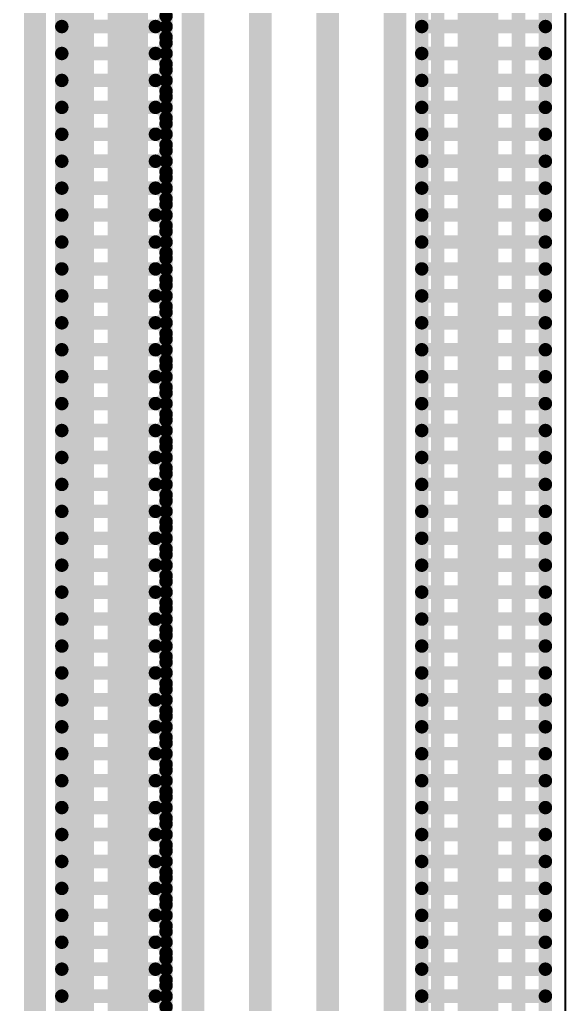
# Model space of a CAD drawing. Header units: millimetres. Extents: x 2260 to 2572, y -21 to 200.
# Drawn here: x 2312.02 to 2318.2, y 94.73 to 105.88 of the extents above; entities that cross this region are included whole.
import ezdxf

# ---------------------------------------------------------------- set-up
doc = ezdxf.new("R2010")
doc.units = ezdxf.units.MM
doc.layers.get('0').update_dxf_attribs({"lineweight": 18})
doc.layers.add('01', color=1, linetype='Continuous', lineweight=18)

# ---------------------------------------------------------------- blocks, each defined once
blk = doc.blocks.new('PAD_R1')
blk.add_lwpolyline([(0.25, 0, 0.5, 0.5, 1), (-0.25, 0, 0.5, 0.5, 1)], format="xyseb", close=True)

msp = doc.modelspace()

# ---------------------------------------------------------------- linework, layer by layer
at = {"layer": '01'}
msp.add_lwpolyline([(2318.191, 62.078, 0.02, 0.02, -0.414219), (2317.891, 61.778, 0.02, 0.02, 0), (2292.992, 61.778, 0.02, 0.02, -0.414219), (2292.692, 62.078, 0.02, 0.02, 0), (2292.692, 141.44, 0.02, 0.02, -0.414219), (2292.992, 141.74, 0.02, 0.02, 0), (2317.891, 141.74, 0.02, 0.02, -0.414219), (2318.191, 141.44, 0.02, 0.02, 0)], format="xyseb", close=True, dxfattribs=at)
for points in [[(2312.191, 139.841, 0.25, 0.25, 0), (2312.191, 63.641, 0.25, 0.25, 0)], [(2312.692, 139.841, 0.25, 0.25, 0), (2312.692, 63.641, 0.25, 0.25, 0)], [(2313.191, 139.841, 0.25, 0.25, 0), (2313.191, 63.641, 0.25, 0.25, 0)], [(2312.493, 137.241, 0.152, 0.152, 0), (2312.493, 66.241, 0.152, 0.152, 0)], [(2312.783, 137.241, 0.152, 0.152, 0), (2312.783, 66.241, 0.152, 0.152, 0)], [(2313.088, 137.241, 0.152, 0.152, 0), (2313.088, 66.241, 0.152, 0.152, 0)], [(2313.392, 137.241, 0.152, 0.152, 0), (2313.392, 66.241, 0.152, 0.152, 0)], [(2317.66, 137.241, 0.152, 0.152, 0), (2317.66, 66.241, 0.152, 0.152, 0)], [(2317.964, 137.241, 0.152, 0.152, 0), (2317.964, 66.241, 0.152, 0.152, 0)], [(2317.965, 137.241, 0.152, 0.152, 0), (2317.965, 66.241, 0.152, 0.152, 0)], [(2313.673, 66.321, 0.152, 0.152, 0), (2313.673, 137.077, 0.152, 0.152, 0)], [(2313.977, 136.952, 0.254, 0.254, 0), (2313.977, 66.24, 0.254, 0.254, 0)], [(2317.355, 137.026, 0.152, 0.152, 0), (2317.355, 66.241, 0.152, 0.152, 0)], [(2314.739, 66.478, 0.254, 0.254, 0), (2314.739, 136.714, 0.254, 0.254, 0)], [(2317.05, 136.721, 0.152, 0.152, 0), (2317.05, 66.47, 0.152, 0.152, 0)], [(2315.501, 66.716, 0.254, 0.254, 0), (2315.501, 136.476, 0.254, 0.254, 0)], [(2316.745, 136.416, 0.152, 0.152, 0), (2316.745, 66.775, 0.152, 0.152, 0)], [(2316.263, 66.953, 0.254, 0.254, 0), (2316.263, 136.238, 0.254, 0.254, 0)], [(2316.566, 136.237, 0.152, 0.152, 0), (2316.566, 66.954, 0.152, 0.152, 0)], [(2317.238, 135.91, 0.254, 0.254, 0), (2317.238, 67.37, 0.254, 0.254, 0)], [(2313.673, 105.92, 0.152, 0.152, -0.41423), (2313.553, 105.8, 0.152, 0.152, 0)], [(2312.493, 105.8, 0.152, 0.152, 0), (2313.673, 105.8, 0.152, 0.152, 0)], [(2313.673, 105.68, 0.152, 0.152, 0.41423), (2313.553, 105.8, 0.152, 0.152, 0)], [(2316.566, 105.8, 0.152, 0.152, 0), (2317.965, 105.8, 0.152, 0.152, 0)], [(2313.673, 105.615, 0.152, 0.152, -0.41423), (2313.553, 105.495, 0.152, 0.152, 0)], [(2312.493, 105.495, 0.152, 0.152, 0), (2313.673, 105.495, 0.152, 0.152, 0)], [(2313.673, 105.375, 0.152, 0.152, 0.41423), (2313.553, 105.495, 0.152, 0.152, 0)], [(2316.566, 105.495, 0.152, 0.152, 0), (2317.965, 105.495, 0.152, 0.152, 0)], [(2313.673, 105.31, 0.152, 0.152, -0.41423), (2313.553, 105.19, 0.152, 0.152, 0)], [(2312.493, 105.19, 0.152, 0.152, 0), (2313.673, 105.19, 0.152, 0.152, 0)], [(2313.673, 105.07, 0.152, 0.152, 0.41423), (2313.553, 105.19, 0.152, 0.152, 0)], [(2316.566, 105.19, 0.152, 0.152, 0), (2317.965, 105.19, 0.152, 0.152, 0)], [(2313.673, 105.005, 0.152, 0.152, -0.41423), (2313.553, 104.885, 0.152, 0.152, 0)], [(2312.493, 104.885, 0.152, 0.152, 0), (2313.673, 104.885, 0.152, 0.152, 0)], [(2313.673, 104.765, 0.152, 0.152, 0.41423), (2313.553, 104.885, 0.152, 0.152, 0)], [(2316.566, 104.885, 0.152, 0.152, 0), (2317.965, 104.885, 0.152, 0.152, 0)], [(2313.673, 104.701, 0.152, 0.152, -0.41423), (2313.553, 104.581, 0.152, 0.152, 0)], [(2312.493, 104.581, 0.152, 0.152, 0), (2313.673, 104.581, 0.152, 0.152, 0)], [(2313.673, 104.461, 0.152, 0.152, 0.41423), (2313.553, 104.581, 0.152, 0.152, 0)], [(2316.566, 104.581, 0.152, 0.152, 0), (2317.965, 104.581, 0.152, 0.152, 0)], [(2313.673, 104.396, 0.152, 0.152, -0.41423), (2313.553, 104.276, 0.152, 0.152, 0)], [(2312.493, 104.276, 0.152, 0.152, 0), (2313.673, 104.276, 0.152, 0.152, 0)], [(2313.673, 104.156, 0.152, 0.152, 0.41423), (2313.553, 104.276, 0.152, 0.152, 0)], [(2316.566, 104.276, 0.152, 0.152, 0), (2317.965, 104.276, 0.152, 0.152, 0)], [(2313.673, 104.091, 0.152, 0.152, -0.41423), (2313.553, 103.971, 0.152, 0.152, 0)], [(2312.493, 103.971, 0.152, 0.152, 0), (2313.673, 103.971, 0.152, 0.152, 0)], [(2313.673, 103.851, 0.152, 0.152, 0.41423), (2313.553, 103.971, 0.152, 0.152, 0)], [(2316.566, 103.971, 0.152, 0.152, 0), (2317.965, 103.971, 0.152, 0.152, 0)], [(2313.673, 103.786, 0.152, 0.152, -0.41423), (2313.553, 103.666, 0.152, 0.152, 0)], [(2312.493, 103.666, 0.152, 0.152, 0), (2313.673, 103.666, 0.152, 0.152, 0)], [(2313.673, 103.546, 0.152, 0.152, 0.41423), (2313.553, 103.666, 0.152, 0.152, 0)], [(2316.566, 103.666, 0.152, 0.152, 0), (2317.965, 103.666, 0.152, 0.152, 0)], [(2313.673, 103.481, 0.152, 0.152, -0.41423), (2313.553, 103.361, 0.152, 0.152, 0)], [(2312.493, 103.361, 0.152, 0.152, 0), (2313.673, 103.361, 0.152, 0.152, 0)], [(2313.673, 103.241, 0.152, 0.152, 0.41423), (2313.553, 103.361, 0.152, 0.152, 0)], [(2316.566, 103.361, 0.152, 0.152, 0), (2317.965, 103.361, 0.152, 0.152, 0)], [(2313.673, 103.177, 0.152, 0.152, -0.41423), (2313.553, 103.057, 0.152, 0.152, 0)], [(2312.493, 103.057, 0.152, 0.152, 0), (2313.673, 103.057, 0.152, 0.152, 0)], [(2313.673, 102.937, 0.152, 0.152, 0.41423), (2313.553, 103.057, 0.152, 0.152, 0)], [(2316.566, 103.057, 0.152, 0.152, 0), (2317.965, 103.057, 0.152, 0.152, 0)], [(2313.673, 102.872, 0.152, 0.152, -0.41423), (2313.553, 102.752, 0.152, 0.152, 0)], [(2312.493, 102.752, 0.152, 0.152, 0), (2313.673, 102.752, 0.152, 0.152, 0)], [(2313.673, 102.632, 0.152, 0.152, 0.41423), (2313.553, 102.752, 0.152, 0.152, 0)], [(2316.566, 102.752, 0.152, 0.152, 0), (2317.965, 102.752, 0.152, 0.152, 0)], [(2313.673, 102.567, 0.152, 0.152, -0.41423), (2313.553, 102.447, 0.152, 0.152, 0)], [(2312.493, 102.447, 0.152, 0.152, 0), (2313.673, 102.447, 0.152, 0.152, 0)], [(2313.673, 102.327, 0.152, 0.152, 0.41423), (2313.553, 102.447, 0.152, 0.152, 0)], [(2316.566, 102.447, 0.152, 0.152, 0), (2317.965, 102.447, 0.152, 0.152, 0)], [(2313.673, 102.262, 0.152, 0.152, -0.41423), (2313.553, 102.142, 0.152, 0.152, 0)], [(2312.493, 102.142, 0.152, 0.152, 0), (2313.673, 102.142, 0.152, 0.152, 0)], [(2313.673, 102.022, 0.152, 0.152, 0.41423), (2313.553, 102.142, 0.152, 0.152, 0)], [(2316.566, 102.142, 0.152, 0.152, 0), (2317.965, 102.142, 0.152, 0.152, 0)], [(2313.673, 101.957, 0.152, 0.152, -0.41423), (2313.553, 101.837, 0.152, 0.152, 0)], [(2312.493, 101.837, 0.152, 0.152, 0), (2313.673, 101.837, 0.152, 0.152, 0)], [(2313.673, 101.717, 0.152, 0.152, 0.41423), (2313.553, 101.837, 0.152, 0.152, 0)], [(2316.566, 101.837, 0.152, 0.152, 0), (2317.965, 101.837, 0.152, 0.152, 0)], [(2313.673, 101.653, 0.152, 0.152, -0.41423), (2313.553, 101.533, 0.152, 0.152, 0)], [(2312.493, 101.533, 0.152, 0.152, 0), (2313.673, 101.533, 0.152, 0.152, 0)], [(2313.673, 101.413, 0.152, 0.152, 0.41423), (2313.553, 101.533, 0.152, 0.152, 0)], [(2316.566, 101.533, 0.152, 0.152, 0), (2317.965, 101.533, 0.152, 0.152, 0)], [(2313.673, 101.348, 0.152, 0.152, -0.41423), (2313.553, 101.228, 0.152, 0.152, 0)], [(2312.493, 101.228, 0.152, 0.152, 0), (2313.673, 101.228, 0.152, 0.152, 0)], [(2313.673, 101.108, 0.152, 0.152, 0.41423), (2313.553, 101.228, 0.152, 0.152, 0)], [(2316.566, 101.228, 0.152, 0.152, 0), (2317.965, 101.228, 0.152, 0.152, 0)], [(2313.673, 101.043, 0.152, 0.152, -0.41423), (2313.553, 100.923, 0.152, 0.152, 0)], [(2312.493, 100.923, 0.152, 0.152, 0), (2313.673, 100.923, 0.152, 0.152, 0)], [(2313.673, 100.803, 0.152, 0.152, 0.41423), (2313.553, 100.923, 0.152, 0.152, 0)], [(2316.566, 100.923, 0.152, 0.152, 0), (2317.965, 100.923, 0.152, 0.152, 0)], [(2313.673, 100.738, 0.152, 0.152, -0.41423), (2313.553, 100.618, 0.152, 0.152, 0)], [(2312.493, 100.618, 0.152, 0.152, 0), (2313.673, 100.618, 0.152, 0.152, 0)], [(2313.673, 100.498, 0.152, 0.152, 0.41423), (2313.553, 100.618, 0.152, 0.152, 0)], [(2316.566, 100.618, 0.152, 0.152, 0), (2317.965, 100.618, 0.152, 0.152, 0)], [(2313.673, 100.433, 0.152, 0.152, -0.41423), (2313.553, 100.313, 0.152, 0.152, 0)], [(2312.493, 100.313, 0.152, 0.152, 0), (2313.673, 100.313, 0.152, 0.152, 0)], [(2313.673, 100.193, 0.152, 0.152, 0.41423), (2313.553, 100.313, 0.152, 0.152, 0)], [(2316.566, 100.313, 0.152, 0.152, 0), (2317.965, 100.313, 0.152, 0.152, 0)], [(2313.673, 100.129, 0.152, 0.152, -0.41423), (2313.553, 100.009, 0.152, 0.152, 0)], [(2312.493, 100.009, 0.152, 0.152, 0), (2313.673, 100.009, 0.152, 0.152, 0)], [(2313.673, 99.889, 0.152, 0.152, 0.41423), (2313.553, 100.009, 0.152, 0.152, 0)], [(2316.566, 100.009, 0.152, 0.152, 0), (2317.965, 100.009, 0.152, 0.152, 0)], [(2313.673, 99.824, 0.152, 0.152, -0.41423), (2313.553, 99.704, 0.152, 0.152, 0)], [(2312.493, 99.704, 0.152, 0.152, 0), (2313.673, 99.704, 0.152, 0.152, 0)], [(2313.673, 99.584, 0.152, 0.152, 0.41423), (2313.553, 99.704, 0.152, 0.152, 0)], [(2316.566, 99.704, 0.152, 0.152, 0), (2317.965, 99.704, 0.152, 0.152, 0)], [(2313.673, 99.519, 0.152, 0.152, -0.41423), (2313.553, 99.399, 0.152, 0.152, 0)], [(2312.493, 99.399, 0.152, 0.152, 0), (2313.673, 99.399, 0.152, 0.152, 0)], [(2313.673, 99.279, 0.152, 0.152, 0.41423), (2313.553, 99.399, 0.152, 0.152, 0)], [(2316.566, 99.399, 0.152, 0.152, 0), (2317.965, 99.399, 0.152, 0.152, 0)], [(2313.673, 99.214, 0.152, 0.152, -0.41423), (2313.553, 99.094, 0.152, 0.152, 0)], [(2312.493, 99.094, 0.152, 0.152, 0), (2313.673, 99.094, 0.152, 0.152, 0)], [(2313.673, 98.974, 0.152, 0.152, 0.41423), (2313.553, 99.094, 0.152, 0.152, 0)], [(2316.566, 99.094, 0.152, 0.152, 0), (2317.965, 99.094, 0.152, 0.152, 0)], [(2313.673, 98.909, 0.152, 0.152, -0.41423), (2313.553, 98.789, 0.152, 0.152, 0)], [(2312.493, 98.789, 0.152, 0.152, 0), (2313.673, 98.789, 0.152, 0.152, 0)], [(2313.673, 98.669, 0.152, 0.152, 0.41423), (2313.553, 98.789, 0.152, 0.152, 0)], [(2316.566, 98.789, 0.152, 0.152, 0), (2317.965, 98.789, 0.152, 0.152, 0)], [(2313.673, 98.605, 0.152, 0.152, -0.41423), (2313.553, 98.485, 0.152, 0.152, 0)], [(2312.493, 98.485, 0.152, 0.152, 0), (2313.673, 98.485, 0.152, 0.152, 0)], [(2313.673, 98.365, 0.152, 0.152, 0.41423), (2313.553, 98.485, 0.152, 0.152, 0)], [(2316.566, 98.485, 0.152, 0.152, 0), (2317.965, 98.485, 0.152, 0.152, 0)], [(2313.673, 98.3, 0.152, 0.152, -0.41423), (2313.553, 98.18, 0.152, 0.152, 0)], [(2312.493, 98.18, 0.152, 0.152, 0), (2313.673, 98.18, 0.152, 0.152, 0)], [(2313.673, 98.06, 0.152, 0.152, 0.41423), (2313.553, 98.18, 0.152, 0.152, 0)], [(2316.566, 98.18, 0.152, 0.152, 0), (2317.965, 98.18, 0.152, 0.152, 0)], [(2313.673, 97.995, 0.152, 0.152, -0.41423), (2313.553, 97.875, 0.152, 0.152, 0)], [(2312.493, 97.875, 0.152, 0.152, 0), (2313.673, 97.875, 0.152, 0.152, 0)], [(2313.673, 97.755, 0.152, 0.152, 0.41423), (2313.553, 97.875, 0.152, 0.152, 0)], [(2316.566, 97.875, 0.152, 0.152, 0), (2317.965, 97.875, 0.152, 0.152, 0)], [(2313.673, 97.69, 0.152, 0.152, -0.41423), (2313.553, 97.57, 0.152, 0.152, 0)], [(2312.493, 97.57, 0.152, 0.152, 0), (2313.673, 97.57, 0.152, 0.152, 0)], [(2313.673, 97.45, 0.152, 0.152, 0.41423), (2313.553, 97.57, 0.152, 0.152, 0)], [(2316.566, 97.57, 0.152, 0.152, 0), (2317.965, 97.57, 0.152, 0.152, 0)], [(2313.673, 97.385, 0.152, 0.152, -0.41423), (2313.553, 97.265, 0.152, 0.152, 0)], [(2312.493, 97.265, 0.152, 0.152, 0), (2313.673, 97.265, 0.152, 0.152, 0)], [(2313.673, 97.145, 0.152, 0.152, 0.41423), (2313.553, 97.265, 0.152, 0.152, 0)], [(2316.566, 97.265, 0.152, 0.152, 0), (2317.965, 97.265, 0.152, 0.152, 0)], [(2313.673, 97.081, 0.152, 0.152, -0.41423), (2313.553, 96.961, 0.152, 0.152, 0)], [(2312.493, 96.961, 0.152, 0.152, 0), (2313.673, 96.961, 0.152, 0.152, 0)], [(2313.673, 96.841, 0.152, 0.152, 0.41423), (2313.553, 96.961, 0.152, 0.152, 0)], [(2316.566, 96.961, 0.152, 0.152, 0), (2317.965, 96.961, 0.152, 0.152, 0)], [(2313.673, 96.776, 0.152, 0.152, -0.41423), (2313.553, 96.656, 0.152, 0.152, 0)], [(2312.493, 96.656, 0.152, 0.152, 0), (2313.673, 96.656, 0.152, 0.152, 0)], [(2313.673, 96.536, 0.152, 0.152, 0.41423), (2313.553, 96.656, 0.152, 0.152, 0)], [(2316.566, 96.656, 0.152, 0.152, 0), (2317.965, 96.656, 0.152, 0.152, 0)], [(2313.673, 96.471, 0.152, 0.152, -0.41423), (2313.553, 96.351, 0.152, 0.152, 0)], [(2312.493, 96.351, 0.152, 0.152, 0), (2313.673, 96.351, 0.152, 0.152, 0)], [(2313.673, 96.231, 0.152, 0.152, 0.41423), (2313.553, 96.351, 0.152, 0.152, 0)], [(2316.566, 96.351, 0.152, 0.152, 0), (2317.965, 96.351, 0.152, 0.152, 0)], [(2313.673, 96.166, 0.152, 0.152, -0.41423), (2313.553, 96.046, 0.152, 0.152, 0)], [(2312.493, 96.046, 0.152, 0.152, 0), (2313.673, 96.046, 0.152, 0.152, 0)], [(2313.673, 95.926, 0.152, 0.152, 0.41423), (2313.553, 96.046, 0.152, 0.152, 0)], [(2316.566, 96.046, 0.152, 0.152, 0), (2317.965, 96.046, 0.152, 0.152, 0)], [(2313.673, 95.861, 0.152, 0.152, -0.41423), (2313.553, 95.741, 0.152, 0.152, 0)], [(2312.493, 95.741, 0.152, 0.152, 0), (2313.673, 95.741, 0.152, 0.152, 0)], [(2313.673, 95.621, 0.152, 0.152, 0.41423), (2313.553, 95.741, 0.152, 0.152, 0)], [(2316.566, 95.741, 0.152, 0.152, 0), (2317.965, 95.741, 0.152, 0.152, 0)], [(2313.673, 95.557, 0.152, 0.152, -0.41423), (2313.553, 95.437, 0.152, 0.152, 0)], [(2312.493, 95.437, 0.152, 0.152, 0), (2313.673, 95.437, 0.152, 0.152, 0)], [(2313.673, 95.317, 0.152, 0.152, 0.41423), (2313.553, 95.437, 0.152, 0.152, 0)], [(2316.566, 95.437, 0.152, 0.152, 0), (2317.965, 95.437, 0.152, 0.152, 0)], [(2313.673, 95.252, 0.152, 0.152, -0.41423), (2313.553, 95.132, 0.152, 0.152, 0)], [(2312.493, 95.132, 0.152, 0.152, 0), (2313.673, 95.132, 0.152, 0.152, 0)], [(2313.673, 95.012, 0.152, 0.152, 0.41423), (2313.553, 95.132, 0.152, 0.152, 0)], [(2316.566, 95.132, 0.152, 0.152, 0), (2317.965, 95.132, 0.152, 0.152, 0)], [(2313.673, 94.947, 0.152, 0.152, -0.41423), (2313.553, 94.827, 0.152, 0.152, 0)], [(2312.493, 94.827, 0.152, 0.152, 0), (2313.673, 94.827, 0.152, 0.152, 0)], [(2313.673, 94.707, 0.152, 0.152, 0.41423), (2313.553, 94.827, 0.152, 0.152, 0)], [(2316.566, 94.827, 0.152, 0.152, 0), (2317.965, 94.827, 0.152, 0.152, 0)]]:
    msp.add_lwpolyline(points, format="xyseb", dxfattribs=at)

# ---------------------------------------------------------------- block references
at = {"layer": '01', "xscale": 0.1524, "yscale": 0.1524}
for p in [(2313.673, 105.92), (2312.493, 105.8), (2313.553, 105.8), (2313.553, 105.8), (2313.673, 105.8), (2316.566, 105.8), (2317.965, 105.8), (2313.673, 105.68), (2313.673, 105.615), (2312.493, 105.495), (2313.553, 105.495), (2313.553, 105.495), (2313.673, 105.495), (2316.566, 105.495), (2317.965, 105.495), (2313.673, 105.375), (2313.673, 105.31), (2312.493, 105.19), (2313.553, 105.19), (2313.553, 105.19), (2313.673, 105.19), (2316.566, 105.19), (2317.965, 105.19), (2313.673, 105.07), (2313.673, 105.005), (2312.493, 104.885), (2313.553, 104.885), (2313.553, 104.885), (2313.673, 104.885), (2316.566, 104.885), (2317.965, 104.885), (2313.673, 104.765), (2313.673, 104.701), (2312.493, 104.581), (2313.553, 104.581), (2313.553, 104.581), (2313.673, 104.581), (2316.566, 104.581), (2317.965, 104.581), (2313.673, 104.461), (2313.673, 104.396), (2312.493, 104.276), (2313.553, 104.276), (2313.553, 104.276), (2313.673, 104.276), (2316.566, 104.276), (2317.965, 104.276), (2313.673, 104.156), (2313.673, 104.091), (2312.493, 103.971), (2313.553, 103.971), (2313.553, 103.971), (2313.673, 103.971), (2316.566, 103.971), (2317.965, 103.971), (2313.673, 103.851), (2313.673, 103.786), (2312.493, 103.666), (2313.553, 103.666), (2313.553, 103.666), (2313.673, 103.666), (2316.566, 103.666), (2317.965, 103.666), (2313.673, 103.546), (2313.673, 103.481), (2312.493, 103.361), (2313.553, 103.361), (2313.553, 103.361), (2313.673, 103.361), (2316.566, 103.361), (2317.965, 103.361), (2313.673, 103.241), (2313.673, 103.177), (2312.493, 103.057), (2313.553, 103.057), (2313.553, 103.057), (2313.673, 103.057), (2316.566, 103.057), (2317.965, 103.057), (2313.673, 102.937), (2313.673, 102.872), (2312.493, 102.752), (2313.553, 102.752), (2313.553, 102.752), (2313.673, 102.752), (2316.566, 102.752), (2317.965, 102.752), (2313.673, 102.632), (2313.673, 102.567), (2312.493, 102.447), (2313.553, 102.447), (2313.553, 102.447), (2313.673, 102.447), (2316.566, 102.447), (2317.965, 102.447), (2313.673, 102.327), (2313.673, 102.262), (2312.493, 102.142), (2313.553, 102.142), (2313.553, 102.142), (2313.673, 102.142), (2316.566, 102.142), (2317.965, 102.142), (2313.673, 102.022), (2313.673, 101.957), (2312.493, 101.837), (2313.553, 101.837), (2313.553, 101.837), (2313.673, 101.837), (2316.566, 101.837), (2317.965, 101.837), (2313.673, 101.717), (2313.673, 101.653), (2312.493, 101.533), (2313.553, 101.533), (2313.553, 101.533), (2313.673, 101.533), (2316.566, 101.533), (2317.965, 101.533), (2313.673, 101.413), (2313.673, 101.348), (2312.493, 101.228), (2313.553, 101.228), (2313.553, 101.228), (2313.673, 101.228), (2316.566, 101.228), (2317.965, 101.228), (2313.673, 101.108), (2313.673, 101.043), (2312.493, 100.923), (2313.553, 100.923), (2313.553, 100.923), (2313.673, 100.923), (2316.566, 100.923), (2317.965, 100.923), (2313.673, 100.803), (2313.673, 100.738), (2312.493, 100.618), (2313.553, 100.618), (2313.553, 100.618), (2313.673, 100.618), (2316.566, 100.618), (2317.965, 100.618), (2313.673, 100.498), (2313.673, 100.433), (2312.493, 100.313), (2313.553, 100.313), (2313.553, 100.313), (2313.673, 100.313), (2316.566, 100.313), (2317.965, 100.313), (2313.673, 100.193), (2313.673, 100.129), (2312.493, 100.009), (2313.553, 100.009), (2313.553, 100.009), (2313.673, 100.009), (2316.566, 100.009), (2317.965, 100.009), (2313.673, 99.889), (2313.673, 99.824), (2312.493, 99.704), (2313.553, 99.704), (2313.553, 99.704), (2313.673, 99.704), (2316.566, 99.704), (2317.965, 99.704), (2313.673, 99.584), (2313.673, 99.519), (2312.493, 99.399), (2313.553, 99.399), (2313.553, 99.399), (2313.673, 99.399), (2316.566, 99.399), (2317.965, 99.399), (2313.673, 99.279), (2313.673, 99.214), (2312.493, 99.094), (2313.553, 99.094), (2313.553, 99.094), (2313.673, 99.094), (2316.566, 99.094), (2317.965, 99.094), (2313.673, 98.974), (2313.673, 98.909), (2312.493, 98.789), (2313.553, 98.789), (2313.553, 98.789), (2313.673, 98.789), (2316.566, 98.789), (2317.965, 98.789), (2313.673, 98.669), (2313.673, 98.605), (2312.493, 98.485), (2313.553, 98.485), (2313.553, 98.485), (2313.673, 98.485), (2316.566, 98.485), (2317.965, 98.485), (2313.673, 98.365), (2313.673, 98.3), (2312.493, 98.18), (2313.553, 98.18), (2313.553, 98.18), (2313.673, 98.18), (2316.566, 98.18), (2317.965, 98.18), (2313.673, 98.06), (2313.673, 97.995), (2312.493, 97.875), (2313.553, 97.875), (2313.553, 97.875), (2313.673, 97.875), (2316.566, 97.875), (2317.965, 97.875), (2313.673, 97.755), (2313.673, 97.69), (2312.493, 97.57), (2313.553, 97.57), (2313.553, 97.57), (2313.673, 97.57), (2316.566, 97.57), (2317.965, 97.57), (2313.673, 97.45), (2313.673, 97.385), (2312.493, 97.265), (2313.553, 97.265), (2313.553, 97.265), (2313.673, 97.265), (2316.566, 97.265), (2317.965, 97.265), (2313.673, 97.145), (2313.673, 97.081), (2312.493, 96.961), (2313.553, 96.961), (2313.553, 96.961), (2313.673, 96.961), (2316.566, 96.961), (2317.965, 96.961), (2313.673, 96.841), (2313.673, 96.776), (2312.493, 96.656), (2313.553, 96.656), (2313.553, 96.656), (2313.673, 96.656), (2316.566, 96.656), (2317.965, 96.656), (2313.673, 96.536), (2313.673, 96.471), (2312.493, 96.351), (2313.553, 96.351), (2313.553, 96.351), (2313.673, 96.351), (2316.566, 96.351), (2317.965, 96.351), (2313.673, 96.231), (2313.673, 96.166), (2312.493, 96.046), (2313.553, 96.046), (2313.553, 96.046), (2313.673, 96.046), (2316.566, 96.046), (2317.965, 96.046), (2313.673, 95.926), (2313.673, 95.861), (2312.493, 95.741), (2313.553, 95.741), (2313.553, 95.741), (2313.673, 95.741), (2316.566, 95.741), (2317.965, 95.741), (2313.673, 95.621), (2313.673, 95.557), (2312.493, 95.437), (2313.553, 95.437), (2313.553, 95.437), (2313.673, 95.437), (2316.566, 95.437), (2317.965, 95.437), (2313.673, 95.317), (2313.673, 95.252), (2312.493, 95.132), (2313.553, 95.132), (2313.553, 95.132), (2313.673, 95.132), (2316.566, 95.132), (2317.965, 95.132), (2313.673, 95.012), (2313.673, 94.947), (2312.493, 94.827), (2313.553, 94.827), (2313.553, 94.827), (2313.673, 94.827), (2316.566, 94.827), (2317.965, 94.827), (2313.673, 94.707)]:
    msp.add_blockref('PAD_R1', p, dxfattribs=at)

doc.saveas('drawing.dxf')
